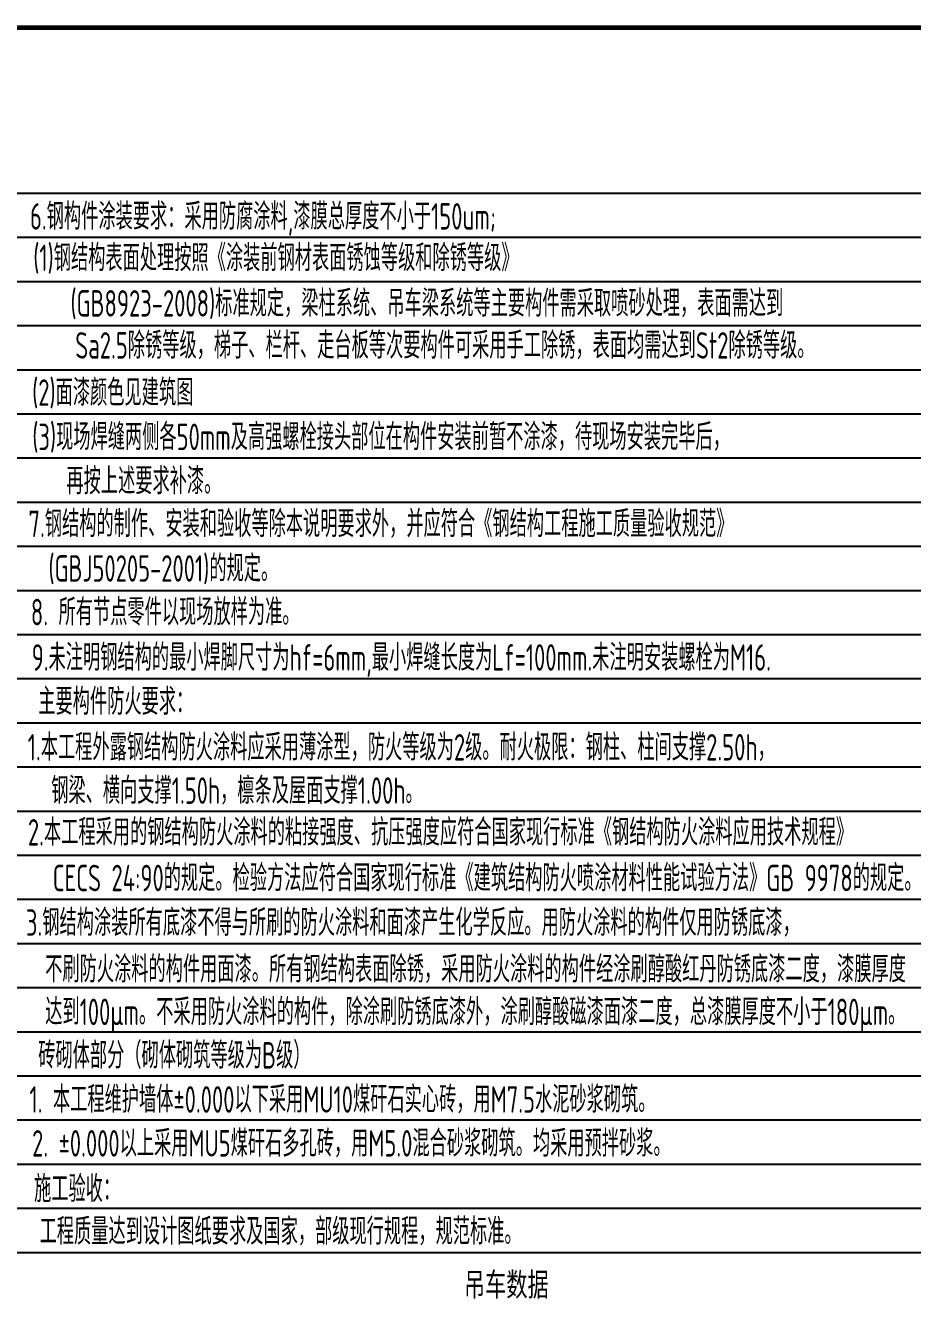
# Model space of a CAD drawing. Extents: x 14207793 to 14719554, y -1675802 to -1228715.
# Drawn here: x 14245836 to 14260023, y -1285949 to -1265552 of the extents above; entities that cross this region are included whole.
import ezdxf

# ---------------------------------------------------------------- set-up
doc = ezdxf.new("R2010")
doc.units = 0
doc.header["$LTSCALE"] = 500
doc.header["$MEASUREMENT"] = 0
doc.linetypes.add('DOTE', pattern=[2.42, 2, -0.2, 0.02, -0.2])
doc.layers.get('0').update_dxf_attribs({"linetype": 'CONTINUOUS'})
doc.layers.add('DOTE', color=8, linetype='DOTE')
doc.layers.add('PUB_TITLE', color=4, linetype='CONTINUOUS')
doc.styles.add('TSSD_REIN', font='Tssdeng.shx', dxfattribs={"width": 0.65, "bigfont": 'hztxt.shx'})

msp = doc.modelspace()

# ---------------------------------------------------------------- linework, layer by layer
at = {"layer": 'DOTE', "linetype": 'ByBlock'}
for p, q in [((14212812.85, -1268234.58), (14260516.92, -1268234.58)), ((14212812.85, -1268234.58), (14260516.92, -1268234.58)), ((14212812.85, -1268234.58), (14260516.92, -1268234.58)), ((14212812.85, -1268940.58), (14260516.92, -1268940.58)), ((14212812.85, -1269646.58), (14260516.92, -1269646.58)), ((14212812.85, -1270352.58), (14260516.92, -1270352.58)), ((14212812.85, -1271058.58), (14260516.92, -1271058.58)), ((14212812.85, -1271764.58), (14260516.92, -1271764.58)), ((14212812.85, -1272470.58), (14260516.92, -1272470.58)), ((14212812.85, -1273176.58), (14260516.92, -1273176.58)), ((14212812.85, -1273882.58), (14260516.92, -1273882.58)), ((14212812.85, -1274588.58), (14260516.92, -1274588.58)), ((14212812.85, -1275294.58), (14260516.92, -1275294.58)), ((14212812.85, -1276000.58), (14260516.92, -1276000.58)), ((14212812.85, -1276706.58), (14260516.92, -1276706.58)), ((14212812.85, -1277412.58), (14260516.92, -1277412.58)), ((14212812.85, -1278118.58), (14260516.92, -1278118.58)), ((14212812.85, -1278824.58), (14260516.92, -1278824.58)), ((14212812.85, -1279530.58), (14260516.92, -1279530.58)), ((14212812.85, -1280236.58), (14260516.92, -1280236.58)), ((14212812.85, -1280942.58), (14260516.92, -1280942.58)), ((14212812.85, -1281648.58), (14260516.92, -1281648.58)), ((14212812.85, -1282354.58), (14260516.92, -1282354.58)), ((14212812.85, -1283060.58), (14260516.92, -1283060.58)), ((14212812.85, -1283766.58), (14260516.92, -1283766.58)), ((14212812.85, -1284472.58), (14260516.92, -1284472.58)), ((14212812.85, -1285178.58), (14260516.92, -1285178.58))]:
    msp.add_line(p, q, dxfattribs=at)
at = {"layer": 'PUB_TITLE', "const_width": 70.6}
msp.add_lwpolyline([(14209557.5, -1306111.5), (14266461.1, -1306111.5), (14266461.1, -1265587.1), (14209557.5, -1265587.1)], close=True, dxfattribs=at)

# ---------------------------------------------------------------- texts
at = {"color": 3, "style": 'TSSD_REIN'}
for s, width, p in [('6.钢构件涂装要求：采用防腐涂料,漆膜总厚度不小于150um;', 0.65, (14245907.65, -1268816.86)), ('(1)钢结构表面处理按照《涂装前钢材表面锈蚀等级和除锈等级》', 0.65, (14245960.23, -1269480.81)), ('(GB8923-2008)标准规定，梁柱系统、吊车梁系统等主要构件需采取喷砂处理，表面需达到', 0.65, (14246555.13, -1270208.76)), ('Sa2.5除锈等级，梯子、栏杆、走台板等次要构件可采用手工除锈，表面均需达到St2除锈等级。', 0.65, (14246631.68, -1270880.86)), ('(2)面漆颜色见建筑图', 0.65, (14245942.31, -1271635.81)), ('(3)现场焊缝两侧各50mm及高强螺栓接头部位在构件安装前暂不涂漆，待现场安装完毕后，', 0.65, (14245944.58, -1272344.1)), ('再按上述要求补漆。', 0.65, (14246489.78, -1273050.49)), ('7.钢结构的制作、安装和验收等除本说明要求外，并应符合《钢结构工程施工质量验收规范》', 0.65, (14245883.54, -1273735.74)), ('(GBJ50205-2001)的规定。', 0.65, (14246203.22, -1274449.48)), ('8. 所有节点零件以现场放样为准。', 0.65, (14245921.88, -1275147.3)), ('9.未注明钢结构的最小焊脚尺寸为hf=6mm,最小焊缝长度为Lf=100mm.未注明安装螺栓为M16.', 0.65, (14245934.23, -1275873.69)), ('七.  主要构件防火要求：', 0.65, (14245353.04, -1276579.26)), ('1.本工程外露钢结构防火涂料应采用薄涂型，防火等级为2级。耐火极限：钢柱、柱间支撑2.50h，', 0.65, (14245871.37, -1277310.39)), ('钢梁、横向支撑1.50h，檩条及屋面支撑1.00h。', 0.65, (14246247.6, -1278003.55)), ('2.本工程采用的钢结构防火涂料的粘接强度、抗压强度应符合国家现行标准《钢结构防火涂料应用技术规程》', 0.65, (14245874.16, -1278670.46)), ('CECS 24:90的规定。检验方法应符合国家现行标准《建筑结构防火喷涂材料性能试验方法》GB 9978的规定。', 0.65, (14246271.28, -1279401.84)), ('3.钢结构涂装所有底漆不得与所刷的防火涂料和面漆产生化学反应。用防火涂料的构件仅用防锈底漆，', 0.65, (14245842.75, -1280115.16)), ('不刷防火涂料的构件用面漆。所有钢结构表面除锈，采用防火涂料的构件经涂刷醇酸红丹防锈底漆二度，漆膜厚度', 0.65, (14246150.88, -1280860.56)), ('达到100μm。不采用防火涂料的构件，除涂刷防锈底漆外，涂刷醇酸磁漆面漆二度，总漆膜厚度不小于180μm。', 0.65, (14246150.88, -1281543.53)), ('八.  砖砌体部分（砌体砌筑等级为B级）', 0.65, (14245353.04, -1282238.86)), ('1. 本工程维护墙体%%p0.000以下采用MU10煤矸石实心砖，用M7.5水泥砂浆砌筑。', 0.65, (14245899.2, -1282944.38)), ('2. %%p0.000以上采用MU5煤矸石多孔砖，用M5.0混合砂浆砌筑。均采用预拌砂浆。', 0.65, (14245942.04, -1283646.71)), ('九.  施工验收：', 0.65, (14245285.82, -1284375.13)), ('工程质量达到设计图纸要求及国家，部级现行规程，规范标准。', 0.65, (14246061.8, -1285055.49)), ('吊车数据', 0.8, (14252848.76, -1285919.28))]:
    msp.add_text(s, height=423.6, dxfattribs=dict(at, width=width)).set_placement(p)

doc.saveas('drawing.dxf')
